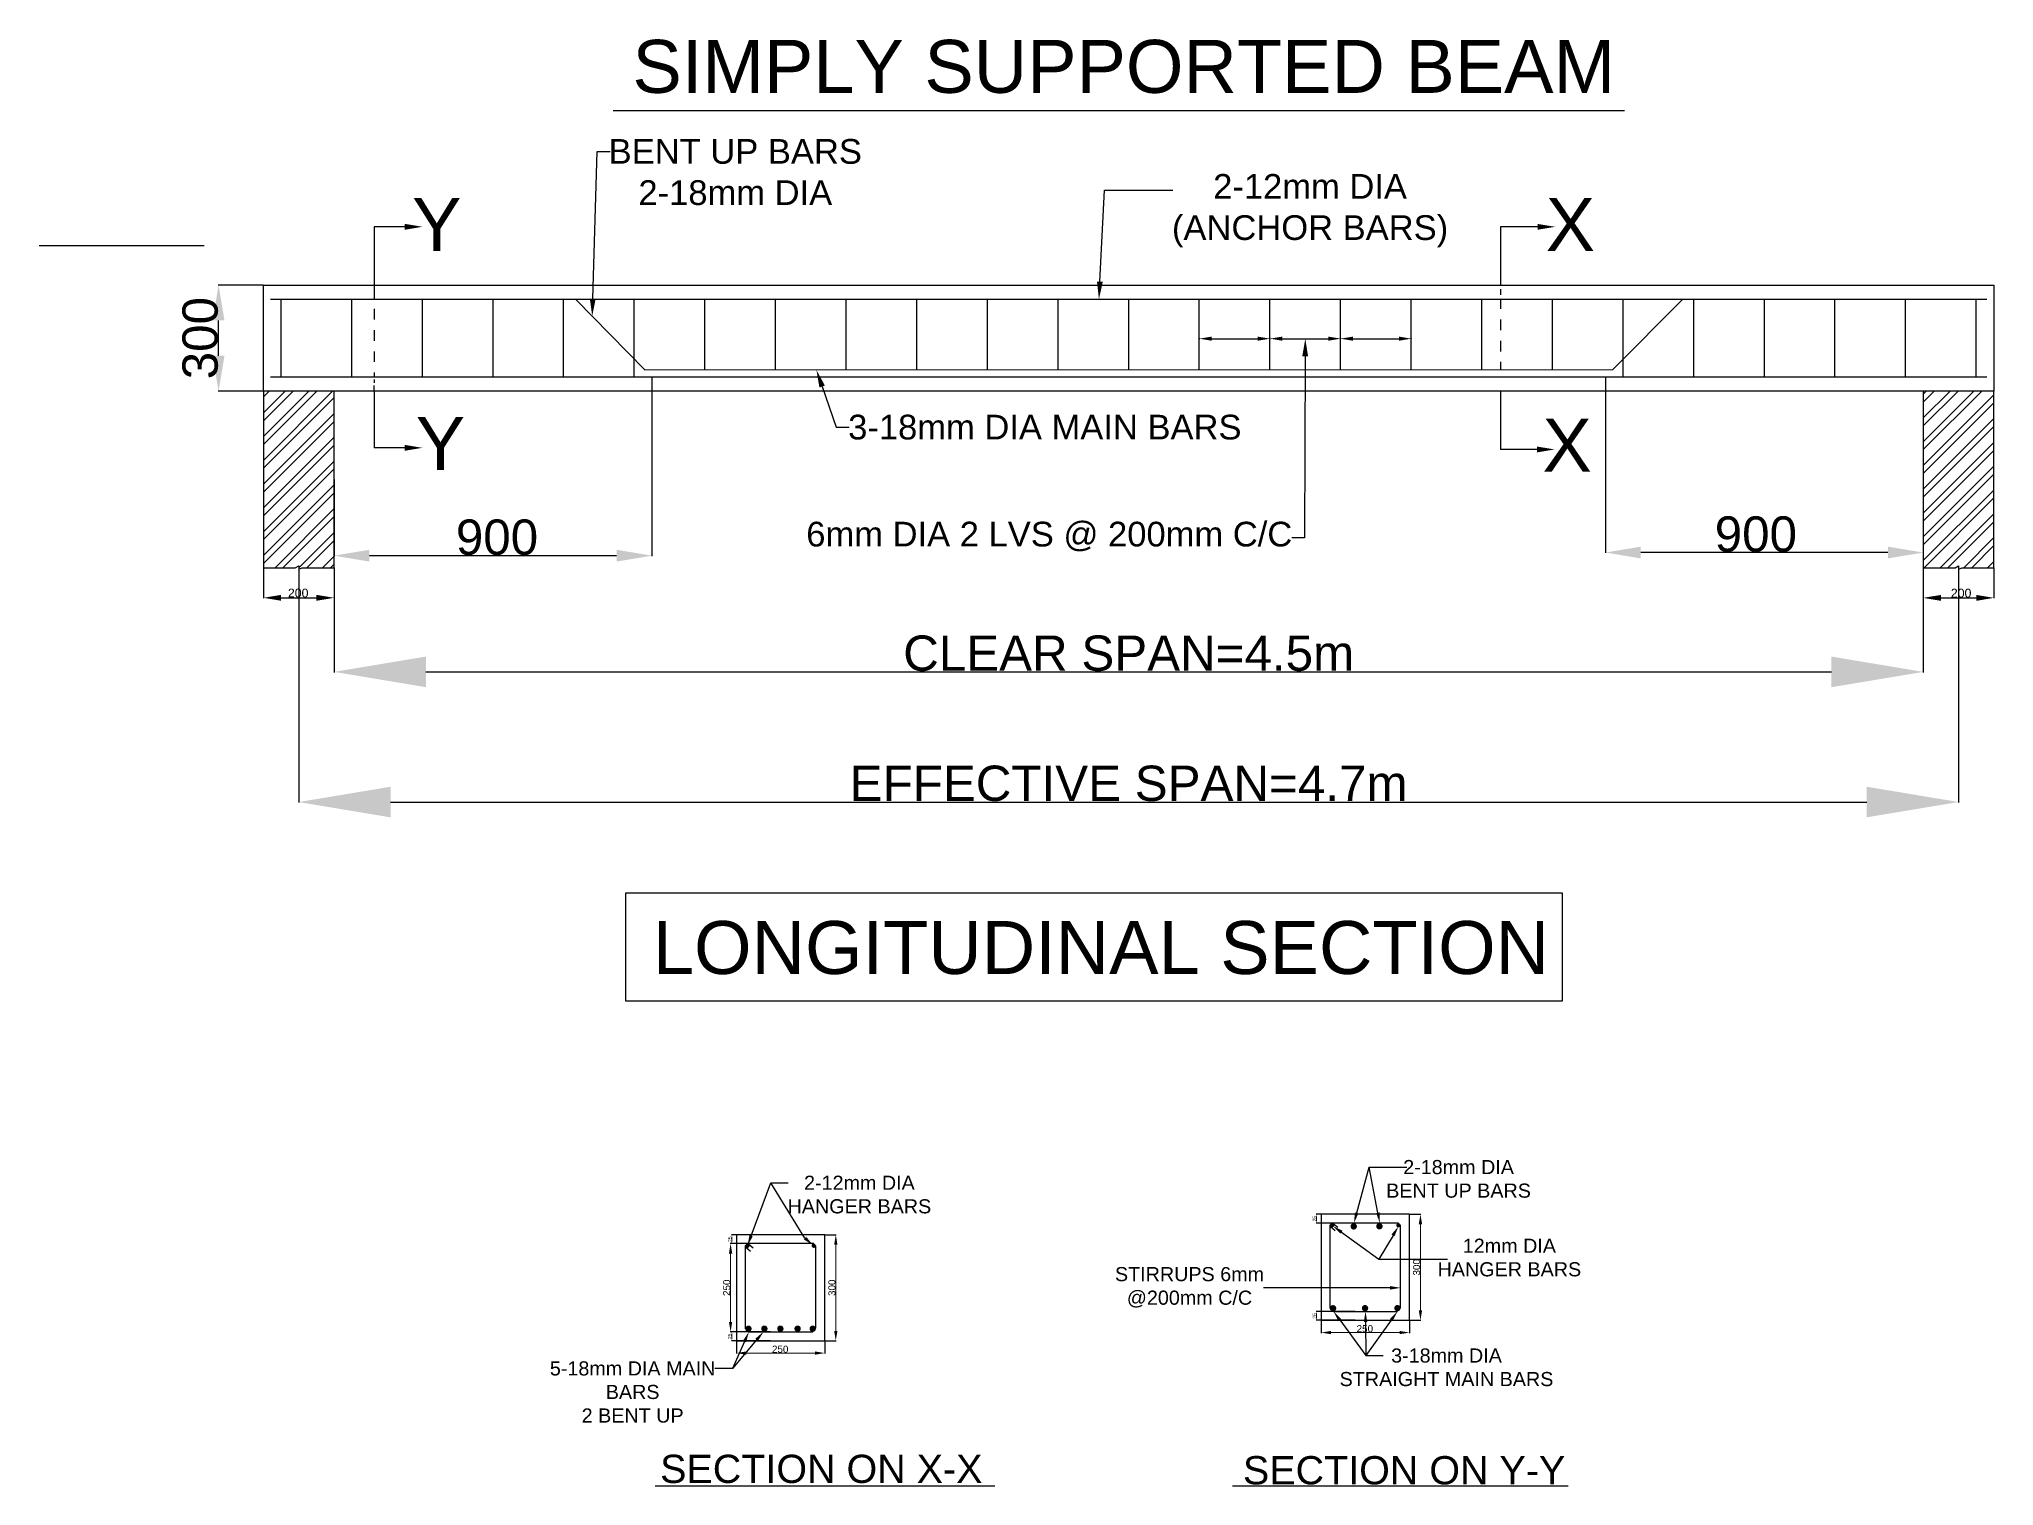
# Model space of a CAD drawing. Header units: millimetres. Extents: x -405 to 5130, y 1435 to 5531.
import ezdxf
from ezdxf import colors
from ezdxf.entities.mleader import LeaderData, LeaderLine
from ezdxf.math import Vec2, Vec3

# ---------------------------------------------------------------- set-up
doc = ezdxf.new("R2010")
doc.units = ezdxf.units.MM
doc.styles.get("Standard").update_dxf_attribs({"font": 'arial.ttf'})
doc.dimstyles.new('ISO-25', dxfattribs={"dimtxt": 2.5, "dimasz": 2.5, "dimexe": 1.25, "dimexo": 0.625, "dimtad": 1, "dimdec": 0, "dimtxsty": 'Standard', "dimcen": 2.5, "dimaunit": 1, "dimadec": 0, "dimazin": 0, "dimtfac": 1, "dimtdec": 0, "dimtmove": 0, "dimatfit": 3, "dimfxl": 1, "dimarcsym": 0})

# ---------------------------------------------------------------- blocks, each defined once
blk = doc.blocks.new('*D2')
at = {"color": 0, "lineweight": -2, "transparency": 16777216}
for p, q in [((1330.1, 4573.9), (1330.1, 4067.4)), ((430.1, 4283.9), (430.1, 4067.4)), ((530.1, 4068.7), (1230.1, 4068.7))]:
    blk.add_line(p, q, dxfattribs=at)
at = {"color": 0, "transparency": 16777216}
for points in [[(530.1, 4085.3), (530.1, 4052), (430.1, 4068.7)], [(1230.1, 4085.3), (1230.1, 4052), (1330.1, 4068.7)]]:
    blk.add_solid(points, dxfattribs=at)
at = {"layer": 'Defpoints', "color": 0, "transparency": 16777216}
for p in [(1330.1, 4574.5), (430.1, 4284.5), (1330.1, 4068.7)]:
    blk.add_point(p, dxfattribs=at)
at = {"color": 0, "transparency": 16777216, "insert": (891.4, 4120.4), "char_height": 100, "attachment_point": 5}
blk.add_mtext('900', dxfattribs=at)
blk = doc.blocks.new('*D3')
at = {"color": 0, "lineweight": -2, "transparency": 16777216}
for p, q in [((4030.1, 4573.9), (4030.1, 4076.3)), ((4930.1, 4283.9), (4930.1, 4076.3)), ((4830.1, 4077.5), (4130.1, 4077.5))]:
    blk.add_line(p, q, dxfattribs=at)
at = {"color": 0, "transparency": 16777216}
for points in [[(4130.1, 4094.2), (4130.1, 4060.9), (4030.1, 4077.5)], [(4830.1, 4094.2), (4830.1, 4060.9), (4930.1, 4077.5)]]:
    blk.add_solid(points, dxfattribs=at)
at = {"layer": 'Defpoints', "color": 0, "transparency": 16777216}
for p in [(4030.1, 4574.5), (4930.1, 4284.5), (4030.1, 4077.5)]:
    blk.add_point(p, dxfattribs=at)
at = {"color": 0, "transparency": 16777216, "insert": (4456, 4129.2), "char_height": 100, "attachment_point": 5}
blk.add_mtext('900', dxfattribs=at)
blk = doc.blocks.new('*D4')
at = {"color": 0, "lineweight": -2, "transparency": 16777216}
for p, q in [((230.1, 4033.9), (230.1, 3948.1)), ((430.1, 4033.9), (430.1, 3948.1)), ((280.1, 3949.4), (380.1, 3949.4))]:
    blk.add_line(p, q, dxfattribs=at)
at = {"color": 0, "transparency": 16777216}
for points in [[(280.1, 3957.7), (280.1, 3941), (230.1, 3949.4)], [(380.1, 3957.7), (380.1, 3941), (430.1, 3949.4)]]:
    blk.add_solid(points, dxfattribs=at)
at = {"layer": 'Defpoints', "color": 0, "transparency": 16777216}
for p in [(230.1, 4034.5), (430.1, 4034.5), (430.1, 3949.4)]:
    blk.add_point(p, dxfattribs=at)
at = {"color": 0, "transparency": 16777216, "insert": (328.4, 3962.7), "char_height": 25, "attachment_point": 5}
blk.add_mtext('200', dxfattribs=at)
blk = doc.blocks.new('*D5')
at = {"color": 0, "lineweight": -2, "transparency": 16777216}
for p, q in [((4930.1, 4033.9), (4930.1, 3947.9)), ((5130.1, 4033.9), (5130.1, 3947.9)), ((4980.1, 3949.2), (5080.1, 3949.2))]:
    blk.add_line(p, q, dxfattribs=at)
at = {"color": 0, "transparency": 16777216}
for points in [[(4980.1, 3957.5), (4980.1, 3940.8), (4930.1, 3949.2)], [(5080.1, 3957.5), (5080.1, 3940.8), (5130.1, 3949.2)]]:
    blk.add_solid(points, dxfattribs=at)
at = {"layer": 'Defpoints', "color": 0, "transparency": 16777216}
for p in [(4930.1, 4034.5), (5130.1, 4034.5), (5130.1, 3949.2)]:
    blk.add_point(p, dxfattribs=at)
at = {"color": 0, "transparency": 16777216, "insert": (5037.2, 3962.5), "char_height": 25, "attachment_point": 5}
blk.add_mtext('200', dxfattribs=at)
blk = doc.blocks.new('*D6')
at = {"color": 0, "lineweight": -2, "transparency": 16777216}
for p, q in [((229.4, 4834.5), (101.8, 4834.5)), ((103, 4634.5), (103, 4734.5)), ((229.4, 4534.5), (101.8, 4534.5))]:
    blk.add_line(p, q, dxfattribs=at)
at = {"color": 0, "transparency": 16777216}
for points in [[(86.4, 4734.5), (119.7, 4734.5), (103, 4834.5)], [(86.4, 4634.5), (119.7, 4634.5), (103, 4534.5)]]:
    blk.add_solid(points, dxfattribs=at)
at = {"layer": 'Defpoints', "color": 0, "transparency": 16777216}
for p in [(103, 4834.5), (230.1, 4834.5), (230.1, 4534.5)]:
    blk.add_point(p, dxfattribs=at)
at = {"color": 0, "transparency": 16777216, "insert": (51.3, 4684.5), "char_height": 100, "attachment_point": 5, "rotation": 90}
blk.add_mtext('300', dxfattribs=at)
blk = doc.blocks.new('*D8')
at = {"color": 0, "lineweight": -2, "transparency": 16777216}
for p, q in [((329.9, 4034.4), (329.9, 3369.9)), ((5029.9, 4034.4), (5029.9, 3369.9)), ((589.9, 3371.1), (4769.9, 3371.1))]:
    blk.add_line(p, q, dxfattribs=at)
at = {"color": 0, "transparency": 16777216}
for points in [[(589.9, 3414.5), (589.9, 3327.8), (329.9, 3371.1)], [(4769.9, 3414.5), (4769.9, 3327.8), (5029.9, 3371.1)]]:
    blk.add_solid(points, dxfattribs=at)
at = {"layer": 'Defpoints', "color": 0, "transparency": 16777216}
for p in [(329.9, 4035), (5029.9, 4035), (5029.9, 3371.1)]:
    blk.add_point(p, dxfattribs=at)
at = {"color": 0, "transparency": 16777216, "insert": (2679.9, 3423.5), "char_height": 100, "attachment_point": 5}
blk.add_mtext('EFFECTIVE SPAN=4.7m', dxfattribs=at)
blk = doc.blocks.new('*D9')
at = {"color": 0, "lineweight": -2, "transparency": 16777216}
for p, q in [((430.1, 4033.9), (430.1, 3738.3)), ((4930.1, 4033.9), (4930.1, 3738.3)), ((690.1, 3739.6), (4670.1, 3739.6))]:
    blk.add_line(p, q, dxfattribs=at)
at = {"color": 0, "transparency": 16777216}
for points in [[(690.1, 3782.9), (690.1, 3696.3), (430.1, 3739.6)], [(4670.1, 3782.9), (4670.1, 3696.3), (4930.1, 3739.6)]]:
    blk.add_solid(points, dxfattribs=at)
at = {"layer": 'Defpoints', "color": 0, "transparency": 16777216}
for p in [(430.1, 4034.5), (4930.1, 4034.5), (4930.1, 3739.6)]:
    blk.add_point(p, dxfattribs=at)
at = {"color": 0, "transparency": 16777216, "insert": (2680.1, 3791.9), "char_height": 100, "attachment_point": 5}
blk.add_mtext('CLEAR SPAN=4.5m', dxfattribs=at)
blk = doc.blocks.new('*D16')
at = {"color": 0, "lineweight": -2, "transparency": 16777216}
for p, q in [((1619.5, 2145.9), (1555.3, 2145.9)), ((1619.5, 2120.9), (1555.3, 2120.9))]:
    blk.add_line(p, q, dxfattribs=at)
at = {"color": 0, "lineweight": 13, "transparency": 16777216}
blk.add_line((1556.6, 2135.9), (1556.6, 2130.9), dxfattribs=at)
at = {"color": 0, "transparency": 16777216}
for points in [[(1554.9, 2135.9), (1558.2, 2135.9), (1556.6, 2145.9)], [(1554.9, 2130.9), (1558.2, 2130.9), (1556.6, 2120.9)]]:
    blk.add_solid(points, dxfattribs=at)
at = {"layer": 'Defpoints', "color": 0, "transparency": 16777216}
for p in [(1556.6, 2120.9), (1620.2, 2145.9), (1620.2, 2120.9)]:
    blk.add_point(p, dxfattribs=at)
at = {"color": 0, "transparency": 16777216, "insert": (1550.8, 2133.4), "char_height": 10, "attachment_point": 5, "rotation": 90}
blk.add_mtext('25', dxfattribs=at)
blk = doc.blocks.new('*D17')
at = {"color": 0, "lineweight": -2, "transparency": 16777216}
for p, q in [((1665.6, 1870.9), (1555.3, 1870.9)), ((1665.6, 1845.9), (1555.3, 1845.9))]:
    blk.add_line(p, q, dxfattribs=at)
at = {"color": 0, "lineweight": 13, "transparency": 16777216}
blk.add_line((1556.6, 1860.9), (1556.6, 1855.9), dxfattribs=at)
at = {"color": 0, "transparency": 16777216}
for points in [[(1554.9, 1860.9), (1558.2, 1860.9), (1556.6, 1870.9)], [(1554.9, 1855.9), (1558.2, 1855.9), (1556.6, 1845.9)]]:
    blk.add_solid(points, dxfattribs=at)
at = {"layer": 'Defpoints', "color": 0, "transparency": 16777216}
for p in [(1556.6, 1845.9), (1666.2, 1870.9), (1666.2, 1845.9)]:
    blk.add_point(p, dxfattribs=at)
at = {"color": 0, "transparency": 16777216, "insert": (1550.8, 1858.4), "char_height": 10, "attachment_point": 5, "rotation": 90}
blk.add_mtext('25', dxfattribs=at)
blk = doc.blocks.new('*D18')
at = {"color": 0, "lineweight": -2, "transparency": 16777216}
for p, q in [((1568.9, 2120.9), (1551.6, 2120.9)), ((1568.9, 1870.9), (1551.6, 1870.9))]:
    blk.add_line(p, q, dxfattribs=at)
at = {"color": 0, "lineweight": 13, "transparency": 16777216}
blk.add_line((1552.8, 2092.9), (1552.8, 1898.9), dxfattribs=at)
at = {"color": 0, "transparency": 16777216}
for points in [[(1548.2, 2092.9), (1557.5, 2092.9), (1552.8, 2120.9)], [(1548.2, 1898.9), (1557.5, 1898.9), (1552.8, 1870.9)]]:
    blk.add_solid(points, dxfattribs=at)
at = {"layer": 'Defpoints', "color": 0, "transparency": 16777216}
for p in [(1569.5, 2120.9), (1552.8, 1870.9), (1569.5, 1870.9)]:
    blk.add_point(p, dxfattribs=at)
at = {"color": 0, "transparency": 16777216, "insert": (1542, 1995.9), "char_height": 20, "attachment_point": 5, "rotation": 90}
blk.add_mtext('250', dxfattribs=at)
blk = doc.blocks.new('*D19')
at = {"color": 0, "lineweight": -2, "transparency": 16777216}
for p, q in [((1569.5, 1845.2), (1569.5, 1809.7)), ((1819.5, 1845.2), (1819.5, 1809.7))]:
    blk.add_line(p, q, dxfattribs=at)
at = {"color": 0, "lineweight": 13, "transparency": 16777216}
blk.add_line((1597.5, 1811), (1791.5, 1811), dxfattribs=at)
at = {"color": 0, "transparency": 16777216}
for points in [[(1597.5, 1815.6), (1597.5, 1806.3), (1569.5, 1811)], [(1791.5, 1815.6), (1791.5, 1806.3), (1819.5, 1811)]]:
    blk.add_solid(points, dxfattribs=at)
at = {"layer": 'Defpoints', "color": 0, "transparency": 16777216}
for p in [(1569.5, 1845.9), (1819.5, 1845.9), (1819.5, 1811)]:
    blk.add_point(p, dxfattribs=at)
at = {"color": 0, "transparency": 16777216, "insert": (1693.3, 1821.8), "char_height": 20, "attachment_point": 5}
blk.add_mtext('250', dxfattribs=at)
blk = doc.blocks.new('*D20')
at = {"color": 0, "lineweight": -2, "transparency": 16777216}
for p, q in [((1820.1, 2145.9), (1852, 2145.9)), ((1820.1, 1845.9), (1852, 1845.9))]:
    blk.add_line(p, q, dxfattribs=at)
at = {"color": 0, "lineweight": 13, "transparency": 16777216}
blk.add_line((1850.7, 2117.9), (1850.7, 1873.9), dxfattribs=at)
at = {"color": 0, "transparency": 16777216}
for points in [[(1846.1, 2117.9), (1855.4, 2117.9), (1850.7, 2145.9)], [(1846.1, 1873.9), (1855.4, 1873.9), (1850.7, 1845.9)]]:
    blk.add_solid(points, dxfattribs=at)
at = {"layer": 'Defpoints', "color": 0, "transparency": 16777216}
for p in [(1819.5, 2145.9), (1819.5, 1845.9), (1850.7, 1845.9)]:
    blk.add_point(p, dxfattribs=at)
at = {"color": 0, "transparency": 16777216, "insert": (1839.9, 1995.9), "char_height": 20, "attachment_point": 5, "rotation": 90}
blk.add_mtext('300', dxfattribs=at)
blk = doc.blocks.new('*D21')
at = {"color": 0, "lineweight": -2, "transparency": 16777216}
for p, q in [((3275, 2203.9), (3210.8, 2203.9)), ((3275, 2178.9), (3210.8, 2178.9))]:
    blk.add_line(p, q, dxfattribs=at)
at = {"color": 0, "lineweight": 13, "transparency": 16777216}
blk.add_line((3212.1, 2193.9), (3212.1, 2188.9), dxfattribs=at)
at = {"color": 0, "transparency": 16777216}
for points in [[(3210.4, 2193.9), (3213.7, 2193.9), (3212.1, 2203.9)], [(3210.4, 2188.9), (3213.7, 2188.9), (3212.1, 2178.9)]]:
    blk.add_solid(points, dxfattribs=at)
at = {"layer": 'Defpoints', "color": 0, "transparency": 16777216}
for p in [(3212.1, 2178.9), (3275.7, 2203.9), (3275.7, 2178.9)]:
    blk.add_point(p, dxfattribs=at)
at = {"color": 0, "transparency": 16777216, "insert": (3206.3, 2191.4), "char_height": 10, "attachment_point": 5, "rotation": 90}
blk.add_mtext('25', dxfattribs=at)
blk = doc.blocks.new('*D22')
at = {"color": 0, "lineweight": -2, "transparency": 16777216}
for p, q in [((3321.1, 1928.9), (3210.8, 1928.9)), ((3321.1, 1903.9), (3210.8, 1903.9))]:
    blk.add_line(p, q, dxfattribs=at)
at = {"color": 0, "lineweight": 13, "transparency": 16777216}
blk.add_line((3212.1, 1918.9), (3212.1, 1913.9), dxfattribs=at)
at = {"color": 0, "transparency": 16777216}
for points in [[(3210.4, 1918.9), (3213.7, 1918.9), (3212.1, 1928.9)], [(3210.4, 1913.9), (3213.7, 1913.9), (3212.1, 1903.9)]]:
    blk.add_solid(points, dxfattribs=at)
at = {"layer": 'Defpoints', "color": 0, "transparency": 16777216}
for p in [(3212.1, 1903.9), (3321.7, 1928.9), (3321.7, 1903.9)]:
    blk.add_point(p, dxfattribs=at)
at = {"color": 0, "transparency": 16777216, "insert": (3206.3, 1916.4), "char_height": 10, "attachment_point": 5, "rotation": 90}
blk.add_mtext('25', dxfattribs=at)
blk = doc.blocks.new('*D24')
at = {"color": 0, "lineweight": -2, "transparency": 16777216}
for p, q in [((3225, 1903.3), (3225, 1867.8)), ((3475, 1903.3), (3475, 1867.8))]:
    blk.add_line(p, q, dxfattribs=at)
at = {"color": 0, "lineweight": 13, "transparency": 16777216}
blk.add_line((3253, 1869), (3447, 1869), dxfattribs=at)
at = {"color": 0, "transparency": 16777216}
for points in [[(3253, 1873.7), (3253, 1864.4), (3225, 1869)], [(3447, 1873.7), (3447, 1864.4), (3475, 1869)]]:
    blk.add_solid(points, dxfattribs=at)
at = {"layer": 'Defpoints', "color": 0, "transparency": 16777216}
for p in [(3225, 1903.9), (3475, 1903.9), (3475, 1869)]:
    blk.add_point(p, dxfattribs=at)
at = {"color": 0, "transparency": 16777216, "insert": (3348.8, 1879.9), "char_height": 20, "attachment_point": 5}
blk.add_mtext('250', dxfattribs=at)
blk = doc.blocks.new('*D25')
at = {"color": 0, "lineweight": -2, "transparency": 16777216}
for p, q in [((3475.6, 2203.9), (3507.5, 2203.9)), ((3475.6, 1903.9), (3507.5, 1903.9))]:
    blk.add_line(p, q, dxfattribs=at)
at = {"color": 0, "lineweight": 13, "transparency": 16777216}
blk.add_line((3506.2, 2175.9), (3506.2, 1931.9), dxfattribs=at)
at = {"color": 0, "transparency": 16777216}
for points in [[(3501.5, 2175.9), (3510.9, 2175.9), (3506.2, 2203.9)], [(3501.5, 1931.9), (3510.9, 1931.9), (3506.2, 1903.9)]]:
    blk.add_solid(points, dxfattribs=at)
at = {"layer": 'Defpoints', "color": 0, "transparency": 16777216}
for p in [(3475, 2203.9), (3475, 1903.9), (3506.2, 1903.9)]:
    blk.add_point(p, dxfattribs=at)
at = {"color": 0, "transparency": 16777216, "insert": (3495.4, 2053.9), "char_height": 20, "attachment_point": 5, "rotation": 90}
blk.add_mtext('300', dxfattribs=at)

msp = doc.modelspace()

# ---------------------------------------------------------------- hatches: boundary and pattern name
h = msp.add_hatch()
h.set_pattern_fill('ANSI32', color=256, scale=5)
h.paths.add_polyline_path([(230.1, 4034.5), (320.1, 4034.5), (329.9, 4040.1), (329.9, 4030), (340.1, 4034.5), (430.1, 4034.5), (430.1, 4534.5), (230.1, 4534.5)])
h.paths.add_polyline_path([(4930.1, 4034.5), (5020.1, 4034.5), (5029.9, 4040.1), (5029.9, 4030), (5040.1, 4034.5), (5130.1, 4034.5), (5130.1, 4534.5), (4930.1, 4534.5)])

# ---------------------------------------------------------------- linework, layer by layer
for p, q in [((1220.2, 5329.4), (4084.5, 5329.4)), ((543.2, 4999.8), (543.2, 4834.5)), ((3732.5, 4999.7), (3732.5, 4834.5)), ((-405.2, 4947.2), (62.1, 4947.2)), ((230.1, 4834.5), (5130.1, 4834.5)), ((230.1, 4534.5), (230.1, 4834.5)), ((543.2, 4834.5), (543.2, 4794.5)), ((3732.5, 4823), (3732.5, 4807.6)), ((5130.1, 4834.5), (5130.1, 4534.5)), ((250.1, 4794.5), (5110.1, 4794.5)), ((280.1, 4574.5), (280.1, 4794.5)), ((480.1, 4574.5), (480.1, 4794.5)), ((543.2, 4767.1), (543.2, 4737.1)), ((680.1, 4574.5), (680.1, 4794.5)), ((880.1, 4574.5), (880.1, 4794.5)), ((1080.1, 4574.5), (1080.1, 4794.5)), ((1310.4, 4594.5), (1113.7, 4794.5)), ((1280.1, 4574.5), (1280.1, 4794.5)), ((1480.1, 4594.6), (1480.1, 4794.5)), ((1680.1, 4594.6), (1680.1, 4794.5)), ((1880.1, 4594.7), (1880.1, 4794.5)), ((2080.1, 4594.7), (2080.1, 4794.5)), ((2280.1, 4594.8), (2280.1, 4794.5)), ((2480.1, 4594.8), (2480.1, 4794.5)), ((2680.1, 4594.9), (2680.1, 4794.5)), ((2880.1, 4594.9), (2880.1, 4794.5)), ((3080.1, 4595), (3080.1, 4794.5)), ((3280.1, 4595.1), (3280.1, 4794.5)), ((3480.1, 4595.1), (3480.1, 4794.5)), ((3680.1, 4595.2), (3680.1, 4794.5)), ((3732.5, 4794.5), (3732.5, 4767.1)), ((3880.1, 4595.2), (3880.1, 4794.5)), ((4050.8, 4595.3), (4249.6, 4794.5)), ((4080.1, 4574.5), (4080.1, 4794.5)), ((4280.1, 4574.5), (4280.1, 4794.5)), ((4480.1, 4574.5), (4480.1, 4794.5)), ((4680.1, 4574.5), (4680.1, 4794.5)), ((4880.1, 4574.5), (4880.1, 4794.5)), ((5080.1, 4574.5), (5080.1, 4794.5)), ((543.2, 4707.1), (543.2, 4677.1)), ((3732.5, 4737.1), (3732.5, 4707.1)), ((2880.1, 4685.1), (2880.1, 4685.8)), ((2880.1, 4684.8), (2880.1, 4681.8)), ((2915.1, 4683), (3045.1, 4683)), ((3080.1, 4685.1), (3080.1, 4685.8)), ((3080.1, 4685.1), (3080.1, 4681.8)), ((3080.1, 4683.7), (3080.1, 4684.3)), ((3080.1, 4683.9), (3080.1, 4683)), ((3115.1, 4683), (3245.1, 4683)), ((3280.1, 4683.7), (3280.1, 4684.3)), ((3280.1, 4683.7), (3280.1, 4684.3)), ((3280.1, 4683.9), (3280.1, 4683)), ((3280.1, 4683.7), (3280.1, 4682.9)), ((3315.1, 4683), (3445.1, 4683)), ((3480.1, 4683.5), (3480.1, 4684.3)), ((3480.1, 4683.9), (3480.1, 4682.9)), ((3732.5, 4677.1), (3732.5, 4647.1)), ((543.2, 4647.1), (543.2, 4617.1)), ((1310.4, 4594.5), (4050.8, 4595.3)), ((3732.5, 4617.1), (3732.5, 4595.2)), ((5110.1, 4574.5), (250.1, 4574.5)), ((543.2, 4587.1), (543.2, 4574.5)), ((543.2, 4567.3), (543.2, 4557.9)), ((543.2, 4534.5), (543.2, 4550.9)), ((5130.1, 4534.5), (230.1, 4534.5)), ((230.1, 4534.5), (230.1, 4034.5)), ((430.1, 4034.5), (430.1, 4534.5)), ((543.2, 4534.5), (543.2, 4374)), ((543.2, 4534.5), (543.2, 4534.5)), ((543.2, 4534.5), (543.2, 4534.5)), ((3732.5, 4534.5), (3732.5, 4369.4)), ((4930.1, 4534.5), (4930.1, 4034.5)), ((5130.1, 4034.5), (5130.1, 4534.5)), ((230.1, 4034.5), (320.1, 4034.5)), ((320.1, 4034.5), (329.9, 4040.1)), ((329.9, 4040.1), (329.9, 4030)), ((329.9, 4030), (340.1, 4034.5)), ((340.1, 4034.5), (430.1, 4034.5)), ((430.1, 4033.9), (430.1, 4016.7)), ((4930.1, 4034.5), (5020.1, 4034.5)), ((4930.1, 4033.9), (4930.1, 4016.7)), ((5020.1, 4034.5), (5029.9, 4040.1)), ((5029.9, 4040.1), (5029.9, 4030)), ((5029.9, 4030), (5040.1, 4034.5)), ((5040.1, 4034.5), (5130.1, 4034.5)), ((3250, 2173.8), (3250, 1937.5)), ((3251.4, 2169), (3264.8, 2157.8)), ((3444.2, 2178.9), (3256, 2178.9)), ((3260.3, 2177.3), (3272.3, 2167.2)), ((3450, 1939.2), (3450, 2172.7)), ((1594.5, 2115.7), (1594.5, 1879.4)), ((1595.9, 2111), (1609.3, 2099.7)), ((1788.7, 2120.9), (1600.5, 2120.9)), ((1604.8, 2119.2), (1616.8, 2109.1)), ((1794.5, 1881.2), (1794.5, 2114.6)), ((3260.1, 1928.9), (3441.1, 1928.9)), ((1604.6, 1870.9), (1785.7, 1870.9)), ((1648.5, 1870.9), (1643.5, 1872)), ((1339.1, 1434.9), (2300.7, 1434.9)), ((2974.2, 1434.9), (3924.6, 1434.9))]:
    msp.add_line(p, q)
at = {"linetype": 'ByBlock', "lineweight": -2}
for p, q in [((3361.3, 2337.3), (3467.8, 2337.3)), ((3388.5, 2077), (3583.1, 2077)), ((3111.8, 1995.7), (3062.3, 1995.7)), ((3351.5, 1803.8), (3400.9, 1803.8))]:
    msp.add_line(p, q, dxfattribs=at)
for points in [[(630.1, 4999.8), (543.2, 4999.8)], [(630.1, 4374), (543.2, 4374)], [(3836, 4369.4), (3732.5, 4369.4)], [(3325.8, 2207.9), (3361.3, 2337.3)], [(3385.8, 2208.4), (3361.3, 2337.3)], [(1763.5, 2136.4), (1666.5, 2292.9)], [(3282.6, 2153.3), (3388.5, 2077)], [(3428.6, 2144.1), (3388.5, 2077)], [(3420, 1995.7), (3111.8, 1995.7)], [(3277.8, 1904.7), (3351.5, 1803.8)], [(3423.7, 1904.6), (3351.5, 1803.8)]]:
    msp.add_lwpolyline(points, dxfattribs=at)
msp.add_lwpolyline([(1255.8, 3113.6), (3907.4, 3113.6), (3907.4, 2807.3), (1255.8, 2807.3), (1255.8, 3113.6)])
for points in [[(3475, 2203.9), (3225, 2203.9), (3225, 1903.9), (3475, 1903.9)], [(1819.5, 2145.9), (1569.5, 2145.9), (1569.5, 1845.9), (1819.5, 1845.9)]]:
    msp.add_lwpolyline(points, close=True)
for points, const_width in [([(3253, 2172.9, 1), (3259, 2172.9, 1)], 6), ([(3312.8, 2169.6, 1), (3321.8, 2169.6, 1)], 9), ([(3385.6, 2170, 1), (3394.6, 2170, 1)], 9), ([(3440.9, 2172.9, 1), (3446.9, 2172.9, 1)], 6), ([(1597.5, 2114.8, 1), (1603.5, 2114.8, 1)], 6), ([(1785.4, 2114.8, 1), (1791.4, 2114.8, 1)], 6), ([(3254.3, 1937.9, 1), (3263.3, 1937.9, 1)], 9), ([(3344.8, 1938, 1), (3353.8, 1938, 1)], 9), ([(3436.5, 1938.1, 1), (3445.5, 1938.1, 1)], 9), ([(1598.9, 1879.8, 1), (1607.9, 1879.8, 1)], 9), ([(1644, 1880, 1), (1653, 1880, 1)], 9), ([(1689.3, 1880, 1), (1698.3, 1880, 1)], 9), ([(1738.1, 1880, 1), (1747.1, 1880, 1)], 9), ([(1781, 1880, 1), (1790, 1880, 1)], 9)]:
    msp.add_lwpolyline(points, format="xyb", close=True, dxfattribs=dict(const_width=const_width))
for points in [[(630.1, 5008.1), (680.1, 4999.8), (630.1, 4991.4)], [(2915.1, 4688.9), (2915.1, 4677.2), (2880.1, 4683)], [(3045.1, 4688.9), (3045.1, 4677.2), (3080.1, 4683)], [(3115.1, 4688.9), (3115.1, 4677.2), (3080.1, 4683)], [(3245.1, 4688.9), (3245.1, 4677.2), (3280.1, 4683)], [(3315.1, 4688.9), (3315.1, 4677.2), (3280.1, 4683)], [(3445.1, 4688.9), (3445.1, 4677.2), (3480.1, 4683)], [(630.1, 4382.3), (680.1, 4374), (630.1, 4365.7)], [(3836, 4377.7), (3886, 4369.4), (3836, 4361)], [(3279.7, 2149.3), (3258.2, 2170.8), (3285.5, 2157.4)], [(3330.6, 2206.5), (3317.8, 2178.9), (3321, 2209.2)], [(3390.7, 2209.3), (3391.4, 2178.9), (3380.9, 2207.5)], [(3424.3, 2146.7), (3443.9, 2169.9), (3432.8, 2141.6)], [(1766.8, 2140.2), (1786.2, 2116.8), (1760.2, 2132.7)], [(3420, 2000.7), (3450, 1995.7), (3420, 1990.7)], [(3273.8, 1901.8), (3260.1, 1928.9), (3281.8, 1907.7)], [(3419.6, 1907.5), (3441.1, 1928.9), (3427.7, 1901.6)]]:
    msp.add_solid(points)

# ---------------------------------------------------------------- texts
at = {"insert": (2666.2, 5452.9), "char_height": 150, "attachment_point": 5}
msp.add_mtext('SIMPLY SUPPORTED BEAM', dxfattribs=at)
at = {"attachment_point": 5}
for s, width, heights, insert, char_height in [('Y', 30.956, [0], (720.9, 5006.2), 150), ('X', 30.956, [0], (3930.8, 5006.2), 150), ('Y', 30.956, [0], (731.3, 4386.3), 150), ('X', 30.956, [0], (3921.7, 4381.5), 150), ('LONGITUDINAL SECTION', 2932.793, [0], (2601.7, 2958.2), 150), ('SECTION ON X-X', 2932.793, [161.5], (1809.7, 1482.6), 80), ('SECTION ON Y-Y', 2932.793, [0], (3460, 1478.7), 80)]:
    msp.add_mtext_dynamic_manual_height_columns(s, width=width, gutter_width=12.5, heights=heights, dxfattribs=dict(at, insert=insert, char_height=char_height))
at = {"char_height": 40, "attachment_point": 2}
for s, insert, width in [('2-18mm DIA BENT UP BARS', (3614.2, 2357.6), 413.247), ('12mm DIA HANGER BARS', (3758.1, 2134.9), 471.2), ('STIRRUPS 6mm @200mm C/C', (2852.3, 2054.5), 519.881), ('3-18mm DIA STRAIGHT MAIN BARS', (3580, 1824.1), 606.806)]:
    msp.add_mtext(s, dxfattribs=dict(at, insert=insert, width=width))

# ---------------------------------------------------------------- dimensions: what is measured, and where the dimension line sits
for base, p1, p2, override, picture, middle in [((103, 4834.5), (230.1, 4534.5), (230.1, 4834.5), {"dimtxt": 100, "dimasz": 100}, '*D6', (51.3, 4684.5)), ((3212.1, 2178.9), (3275.7, 2203.9), (3275.7, 2178.9), {"dimtxt": 10, "dimasz": 10, "dimlwd": 13}, '*D21', (3206.3, 2191.4)), ((3506.2, 1903.9), (3475, 2203.9), (3475, 1903.9), {"dimtxt": 20, "dimasz": 28, "dimlwd": 13}, '*D25', (3495.4, 2053.9)), ((1552.8, 1870.9), (1569.5, 2120.9), (1569.5, 1870.9), {"dimtxt": 20, "dimasz": 28, "dimlwd": 13}, '*D18', (1542, 1995.9)), ((1556.6, 2120.9), (1620.2, 2145.9), (1620.2, 2120.9), {"dimtxt": 10, "dimasz": 10, "dimlwd": 13}, '*D16', (1550.8, 2133.4)), ((1850.7, 1845.9), (1819.5, 2145.9), (1819.5, 1845.9), {"dimtxt": 20, "dimasz": 28, "dimlwd": 13}, '*D20', (1839.9, 1995.9)), ((3212.1, 1903.9), (3321.7, 1928.9), (3321.7, 1903.9), {"dimtxt": 10, "dimasz": 10, "dimlwd": 13}, '*D22', (3206.3, 1916.4)), ((1556.6, 1845.9), (1666.2, 1870.9), (1666.2, 1845.9), {"dimtxt": 10, "dimasz": 10, "dimlwd": 13}, '*D17', (1550.8, 1858.4))]:
    dim = msp.add_linear_dim(base=base, p1=p1, p2=p2, angle=90, dimstyle='ISO-25', override=override)
    dim.commit()
    dim.dimension.update_dxf_attribs({"geometry": picture, "text_midpoint": middle})
for base, p1, p2, override, picture, middle in [((1330.1, 4068.7), (430.1, 4284.5), (1330.1, 4574.5), {"dimtxt": 100, "dimasz": 100}, '*D2', (891.4, 4068.7)), ((4030.1, 4077.5), (4930.1, 4284.5), (4030.1, 4574.5), {"dimtxt": 100, "dimasz": 100}, '*D3', (4456, 4077.5)), ((430.1, 3949.4), (230.1, 4034.5), (430.1, 4034.5), {"dimtxt": 25, "dimasz": 50}, '*D4', (328.4, 3949.4)), ((5130.1, 3949.2), (4930.1, 4034.5), (5130.1, 4034.5), {"dimtxt": 25, "dimasz": 50}, '*D5', (5037.2, 3949.2)), ((3475, 1869), (3225, 1903.9), (3475, 1903.9), {"dimtxt": 20, "dimasz": 28, "dimlwd": 13}, '*D24', (3348.8, 1869)), ((1819.5, 1811), (1569.5, 1845.9), (1819.5, 1845.9), {"dimtxt": 20, "dimasz": 28, "dimlwd": 13}, '*D19', (1693.3, 1811))]:
    dim = msp.add_linear_dim(base=base, p1=p1, p2=p2, dimstyle='ISO-25', override=override)
    dim.commit()
    dim.dimension.update_dxf_attribs({"geometry": picture, "text_midpoint": middle, "dimtype": 160})
for base, p1, p2, text, picture, middle in [((5029.9, 3371.1), (329.9, 4035), (5029.9, 4035), 'EFFECTIVE SPAN=4.7m', '*D8', (2679.9, 3371.1)), ((4930.1, 3739.6), (430.1, 4034.5), (4930.1, 4034.5), 'CLEAR SPAN=4.5m', '*D9', (2680.1, 3739.6))]:
    dim = msp.add_linear_dim(base=base, p1=p1, p2=p2, text=text, dimstyle='ISO-25', override={"dimtxt": 100, "dimasz": 260})
    dim.commit()
    dim.dimension.update_dxf_attribs({"geometry": picture, "text_midpoint": middle, "dimtype": 160})

# ---------------------------------------------------------------- leaders
ml = msp.add_multileader_mtext('Standard')
ml.set_content('BENT UP BARS 2-18mm DIA', color=256)
ml.set_leader_properties()
ml.build(insert=Vec2(0, 0))
ml.multileader.update_dxf_attribs({"arrow_head_size": 50})
ctx = ml.context
ctx.base_point, ctx.char_height, ctx.arrow_head_size, ctx.plane_origin = Vec3(1211.7, 5212.7), 70, 50, Vec3(1161, 4746.4)
ctx.text_align_type = 1
notes = []
notes.append((ctx, [(0, (1, 1, 0), (1175.3, 5212.7), (1, 0), 36.4, [(0, [(1161, 4746.4)], 0, [])])]))
ctx.mtext.insert, ctx.mtext.width, ctx.mtext.alignment, ctx.mtext.flow_direction = Vec3(1566.2, 5248.3), 1013.891, 2, 5
ml = msp.add_multileader_mtext('Standard')
ml.set_content('2-12mm DIA (ANCHOR BARS)', color=256)
ml.set_leader_properties()
ml.build(insert=Vec2(0, 0))
ml.multileader.update_dxf_attribs({"dogleg_length": 36.4, "arrow_head_size": 50})
ctx = ml.context
ctx.base_point, ctx.char_height, ctx.arrow_head_size, ctx.plane_origin = Vec3(2805.3, 5103.9), 70, 50, Vec3(2595.9, 4794.5)
ctx.text_align_type = 1
notes.append((ctx, [(0, (1, 1, 0), (2611.7, 5103.9), (1, 0), 193.6, [(0, [(2595.9, 4794.5)], 0, [])])]))
ctx.mtext.insert, ctx.mtext.width, ctx.mtext.alignment, ctx.mtext.flow_direction = Vec3(3193.7, 5149.2), 1003.015, 2, 5
ml = msp.add_multileader_mtext('Standard')
ml.set_content('', color=256)
ml.set_leader_properties()
ml.build(insert=Vec2(0, 0))
ml.multileader.update_dxf_attribs({"arrow_head_size": 50})
ctx = ml.context
ctx.base_point, ctx.arrow_head_size, ctx.plane_origin = Vec3(3728.5, 4999.7), 50, Vec3(3887.9, 4999.7)
ctx.text_align_type = 2
notes.append((ctx, [(0, (1, 1, 0), (3740.5, 4999.7), (-1, 0), 8, [(0, [(3887.9, 4999.7)], 0, [])])]))
ctx.mtext.insert, ctx.mtext.alignment, ctx.mtext.flow_direction = Vec3(3730.5, 5001.7), 3, 5
ml = msp.add_multileader_mtext('Standard')
ml.set_content('6mm DIA 2 LVS @ 200mm C/C', color=256)
ml.set_leader_properties()
ml.build(insert=Vec2(0, 0))
ml.multileader.update_dxf_attribs({"dogleg_length": 36.4, "arrow_head_size": 50})
ctx = ml.context
ctx.base_point, ctx.char_height, ctx.arrow_head_size, ctx.plane_origin = Vec3(1768.8, 4119.4), 70, 50, Vec3(3180.1, 4684.3)
ctx.text_align_type = 1
notes.append((ctx, [(0, (1, 1, 0), (3178, 4119.4), (-1, 0), 36.4, [(0, [(3180.1, 4683)], 0, [])])]))
ctx.mtext.insert, ctx.mtext.alignment, ctx.mtext.flow_direction = Vec3(2455.2, 4164.7), 2, 5
ml = msp.add_multileader_mtext('Standard')
ml.set_content('3-18mm DIA MAIN BARS', color=256)
ml.set_leader_properties()
ml.build(insert=Vec2(0, 0))
ml.multileader.update_dxf_attribs({"dogleg_length": 36.4, "arrow_head_size": 50})
ctx = ml.context
ctx.base_point, ctx.char_height, ctx.arrow_head_size, ctx.plane_origin = Vec3(1888.3, 4432.1), 70, 50, Vec3(1795.8, 4594.7)
ctx.text_align_type = 1
notes.append((ctx, [(0, (1, 1, 0), (1851.9, 4432.1), (1, 0), 36.4, [(0, [(1795.8, 4594.7)], 0, [])])]))
ctx.mtext.insert, ctx.mtext.alignment, ctx.mtext.flow_direction = Vec3(2442.7, 4467.7), 2, 5
ml = msp.add_multileader_mtext('Standard')
ml.set_content('2-12mm DIA HANGER BARS', color=256)
ml.set_leader_properties()
ml.build(insert=Vec2(0, 0))
ml.multileader.update_dxf_attribs({"dogleg_length": 49.4, "arrow_head_size": 30})
ctx = ml.context
ctx.base_point, ctx.char_height, ctx.arrow_head_size, ctx.plane_origin = Vec3(1715.9, 2292.9), 40, 30, Vec3(1600.5, 2114.8)
ctx.text_align_type = 1
notes.append((ctx, [(0, (1, 1, 0), (1666.5, 2292.9), (1, 0), 49.4, [(0, [(1600.5, 2114.8)], 0, [])])]))
ctx.mtext.insert, ctx.mtext.width, ctx.mtext.alignment, ctx.mtext.flow_direction = Vec3(1917.6, 2313.2), 518.177, 2, 5
ml = msp.add_multileader_mtext('Standard')
ml.set_content('', color=256)
ml.set_leader_properties()
ml.build(insert=Vec2(0, 0))
ml.multileader.update_dxf_attribs({"dogleg_length": 49.4, "arrow_head_size": 30})
ctx = ml.context
ctx.base_point, ctx.char_height, ctx.arrow_head_size, ctx.plane_origin = Vec3(3400.9, 1803.8), 40, 30, Vec3(3350.6, 1928.9)
ctx.text_align_type = 1
notes.append((ctx, [(0, (1, 1, 0), (3351.5, 1803.8), (1, 0), 49.4, [(0, [(3350.6, 1928.9)], 0, [])])]))
ctx.mtext.insert, ctx.mtext.alignment, ctx.mtext.flow_direction = Vec3(3402.9, 1823.8), 2, 5
ml = msp.add_multileader_mtext('Standard')
ml.set_content('5-18mm DIA MAIN BARS\\P2 BENT UP ', color=256)
ml.set_leader_properties()
ml.build(insert=Vec2(0, 0))
ml.multileader.update_dxf_attribs({"dogleg_length": 193.6, "arrow_head_size": 30})
ctx = ml.context
ctx.base_point, ctx.char_height, ctx.arrow_head_size, ctx.plane_origin = Vec3(1042.5, 1767.3), 40, 30, Vec3(1604.6, 1870.9)
ctx.text_align_type = 1
notes.append((ctx, [(0, (1, 1, 0), (1557.9, 1767.3), (-1, 0), 49.4, [(0, [(1604.6, 1870.9)], 0, [])])]))
ctx.mtext.insert, ctx.mtext.width, ctx.mtext.defined_height, ctx.mtext.alignment, ctx.mtext.flow_direction = Vec3(1275.5, 1787.6), 512.813, 233.5, 2, 5
ml = msp.add_multileader_mtext('Standard')
ml.set_content('', color=256)
ml.set_leader_properties()
ml.build(insert=Vec2(0, 0))
ml.multileader.update_dxf_attribs({"dogleg_length": 49.4, "arrow_head_size": 30})
ctx = ml.context
ctx.base_point, ctx.char_height, ctx.arrow_head_size, ctx.plane_origin = Vec3(1504.4, 1767.3), 50, 30, Vec3(1646, 1871.4)
ctx.text_align_type = 1
notes.append((ctx, [(0, (1, 1, 0), (1557.9, 1767.3), (-1, 0), 49.4, [(0, [(1646, 1871.4)], 0, [])])]))
ctx.mtext.insert, ctx.mtext.alignment, ctx.mtext.flow_direction = Vec3(1506.4, 1792.3), 2, 5
for ctx, leaders in notes:
    for number, flags, end, landing, length, lines in leaders:
        leader = LeaderData()
        leader.index, (leader.has_last_leader_line, leader.has_dogleg_vector, leader.attachment_direction) = number, flags
        leader.last_leader_point, leader.dogleg_vector, leader.dogleg_length = Vec3(end), Vec3(landing), length
        for number, points, colour, breaks in lines:
            line = LeaderLine()
            line.index, line.vertices, line.color, line.breaks = number, Vec3.list(points), colors.encode_raw_color(colour), breaks
            leader.lines.append(line)
        ctx.leaders.append(leader)

doc.saveas('drawing.dxf')
